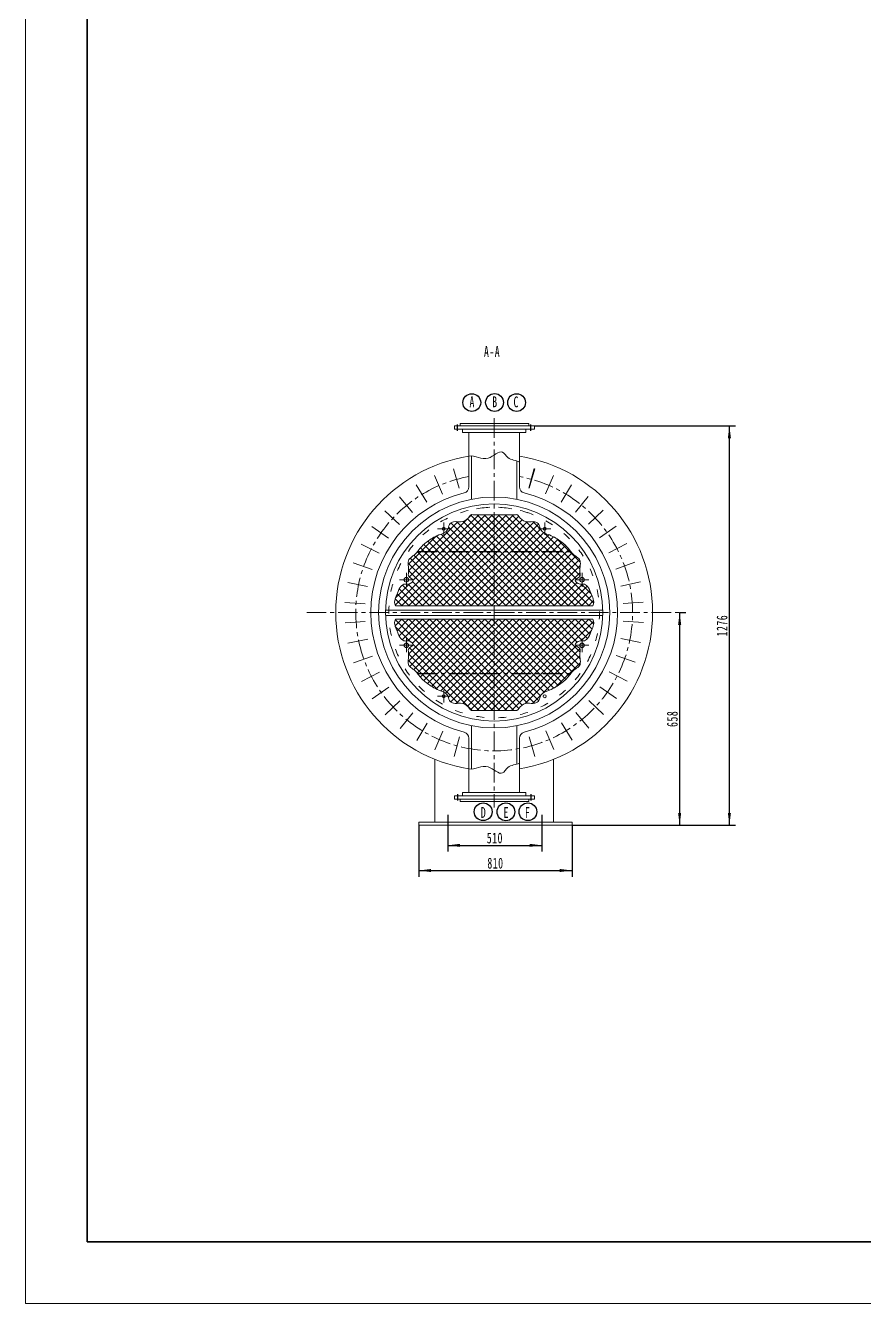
# Model space of a CAD drawing. Header units: millimetres. Extents: x -1189 to 1189, y -841 to 841.
# Drawn here: x -1189 to -645, y -841 to -12 of the extents above; entities that cross this region are included whole.
import ezdxf

# ---------------------------------------------------------------- set-up
doc = ezdxf.new("R2010")
doc.units = ezdxf.units.MM
doc.header["$PDSIZE"] = -5
doc.linetypes.add('CENTERX2', pattern=[20.32, 12.7, -2.54, 2.54, -2.54])
doc.linetypes.add('点画线', pattern=[18, 12, -2, 2, -2])
doc.layers.get('0').update_dxf_attribs({"lineweight": 35})
for name, color, linetype, lineweight in [('10', 7, 'Continuous', 18), ('中心线层', 1, '点画线', 18), ('剖面线层', 4, 'Continuous', 18), ('尺寸线层', 3, 'Continuous', 18), ('粗实线层', 7, 'Continuous', 35), ('细实线层', 7, 'Continuous', 18)]:
    doc.layers.add(name, color=color, linetype=linetype, lineweight=lineweight)
doc.styles.add('标准', font='', dxfattribs={"width": 0.667})
doc.styles.get('标准').set_extended_font_data('宋体')
doc.dimstyles.new('GB_尺寸', dxfattribs={"dimscale": 2, "dimtxt": 3.5, "dimasz": 4, "dimexe": 2, "dimexo": 0, "dimtad": 1, "dimdsep": 46, "dimtxsty": '标准', "dimblk": '_CAXARROW', "dimcen": 0, "dimdle": 6, "dimazin": 2, "dimtfac": 0.707107, "dimtdec": 3, "dimtmove": 2, "dimatfit": 3, "dimfxl": 1, "dimfrac": 2, "dimtolj": 1, "dimtzin": 0, "dimarcsym": 1})

# ---------------------------------------------------------------- blocks, each defined once
blk = doc.blocks.new('$CAXA_FRAME_13B17AC1$')
at = {"layer": '粗实线层'}
for p, q in [((-574.5, 400.5), (-574.5, -400.5)), ((-574.5, -400.5), (574.5, -400.5))]:
    blk.add_line(p, q, dxfattribs=at)
at = {"layer": '细实线层'}
for p, q in [((-594.5, 420.5), (-594.5, -420.5)), ((-594.5, -420.5), (594.5, -420.5))]:
    blk.add_line(p, q, dxfattribs=at)
blk = doc.blocks.new('*X48')
at = {"layer": '尺寸线层', "linetype": 'Continuous', "lineweight": 25}
for points in [[(-915.34, -543.99), (-907.34, -542.99), (-907.34, -544.99)], [(-854.39, -543.99), (-862.39, -542.99), (-862.39, -544.99)]]:
    blk.add_hatch(color=0, dxfattribs=at).paths.add_polyline_path(points, flags=0)
at = {"layer": '尺寸线层', "color": 0, "linetype": 'Continuous', "lineweight": 25}
for p, q in [((-915.34, -524.26), (-915.34, -547.99)), ((-854.39, -524.26), (-854.39, -547.99)), ((-915.34, -543.99), (-854.39, -543.99))]:
    blk.add_line(p, q, dxfattribs=at)
at = {"layer": '尺寸线层', "color": 0, "lineweight": 25, "insert": (-884.86, -539.26), "char_height": 7, "width": 19.9072, "attachment_point": 5, "line_spacing_factor": 1.15057, "style": '标准'}
blk.add_mtext('\\T1.1;510', dxfattribs=at)
blk = doc.blocks.new('_CAXARROW')
blk.add_hatch(color=0).paths.add_polyline_path([(0, 0), (-1, 0.125), (-1, -0.125)], flags=0)
blk = doc.blocks.new('*X49')
at = {"layer": '尺寸线层', "linetype": 'Continuous', "lineweight": 25}
for points in [[(-934.15, -560.29), (-926.15, -559.29), (-926.15, -561.29)], [(-834.79, -560.29), (-842.79, -559.29), (-842.79, -561.29)]]:
    blk.add_hatch(color=0, dxfattribs=at).paths.add_polyline_path(points, flags=0)
at = {"layer": '尺寸线层', "color": 0, "linetype": 'Continuous', "lineweight": 25}
for p, q in [((-934.15, -530.93), (-934.15, -564.29)), ((-834.79, -530.93), (-834.79, -564.29)), ((-934.15, -560.29), (-834.79, -560.29))]:
    blk.add_line(p, q, dxfattribs=at)
at = {"layer": '尺寸线层', "color": 0, "lineweight": 25, "insert": (-884.47, -555.56), "char_height": 7, "width": 20.1158, "attachment_point": 5, "line_spacing_factor": 1.15057, "style": '标准'}
blk.add_mtext('\\T1.1;810', dxfattribs=at)
blk = doc.blocks.new('*X50')
at = {"layer": '尺寸线层', "linetype": 'Continuous', "lineweight": 25}
for points in [[(-765.1, -393.02), (-764.1, -401.02), (-766.1, -401.02)], [(-765.1, -530.93), (-764.1, -522.93), (-766.1, -522.93)]]:
    blk.add_hatch(color=0, dxfattribs=at).paths.add_polyline_path(points, flags=0)
at = {"layer": '尺寸线层', "color": 0, "linetype": 'Continuous', "lineweight": 25}
for p, q in [((-765.12, -393.02), (-761.1, -393.02)), ((-765.1, -393.02), (-765.1, -530.93)), ((-834.79, -530.93), (-761.1, -530.93))]:
    blk.add_line(p, q, dxfattribs=at)
at = {"layer": '尺寸线层', "color": 0, "lineweight": 25, "insert": (-769.81, -461.97), "char_height": 7, "width": 19.9593, "attachment_point": 5, "rotation": 90, "line_spacing_factor": 1.15057, "style": '标准'}
blk.add_mtext('\\T1.1;658', dxfattribs=at)
blk = doc.blocks.new('*X51')
at = {"layer": '尺寸线层', "linetype": 'Continuous', "lineweight": 25}
for points in [[(-732.85, -272.06), (-733.85, -280.06), (-731.85, -280.06)], [(-732.85, -530.93), (-733.85, -522.93), (-731.85, -522.93)]]:
    blk.add_hatch(color=0, dxfattribs=at).paths.add_polyline_path(points, flags=0)
at = {"layer": '尺寸线层', "color": 0, "linetype": 'Continuous', "lineweight": 25}
for p, q in [((-859.19, -272.06), (-728.85, -272.06)), ((-732.85, -530.93), (-732.85, -272.06)), ((-834.79, -530.93), (-728.85, -530.93))]:
    blk.add_line(p, q, dxfattribs=at)
at = {"layer": '尺寸线层', "color": 0, "lineweight": 25, "insert": (-737.58, -401.49), "char_height": 7, "width": 26.522, "attachment_point": 5, "rotation": 90, "line_spacing_factor": 1.15057, "style": '标准'}
blk.add_mtext('\\T1.1;1276', dxfattribs=at)

msp = doc.modelspace()

# ---------------------------------------------------------------- hatches: boundary and pattern name
at = {"layer": '剖面线层', "lineweight": 25}
h = msp.add_hatch(dxfattribs=at)
h.set_pattern_fill('ANSI37', color=256, style=0)
edge = h.paths.add_edge_path(flags=0)
edge.add_spline(control_points=[(-949.331, -388.631), (-950.659, -385.43), (-948.118, -381.684), (-946.572, -376.327), (-943.348, -374.218), (-940.42, -375.034), (-935.741, -371.556), (-941.412, -370.303), (-940.888, -367.611), (-940.803, -366.486), (-940.791, -365.921)], knot_values=[0, 0, 0, 0, 8.6590903, 13.5815257, 16.8255038, 18.9473443, 23.0400827, 27.2298174, 28.9319785, 30.6858365, 30.6858365, 30.6858365, 30.6858365], weights=[1, 1, 1, 1, 1, 1, 1, 1, 1, 1, 1], degree=3, periodic=0)
edge.add_spline(control_points=[(-940.791, -365.921), (-940.772, -365.051), (-940.909, -362.937), (-941.77, -357.934), (-936.863, -356.168), (-935.208, -353.905), (-934.95, -353.526)], knot_values=[0, 0, 0, 0, 2.6652344, 6.5882568, 13.6553549, 15.0442995, 15.0442995, 15.0442995, 15.0442995], weights=[1, 1, 1, 1, 1, 1, 1], degree=3, periodic=0)
edge.add_line((-934.95, -353.526), (-885.296, -353.526))
edge.add_line((-885.296, -353.526), (-885.296, -388.631))
edge.add_line((-885.296, -388.631), (-949.331, -388.631))
edge = h.paths.add_edge_path(flags=0)
edge.add_spline(control_points=[(-934.95, -353.526), (-934.682, -353.133), (-933.725, -351.618), (-930.667, -348.467), (-926.446, -345.385), (-923.189, -343.621), (-922.012, -343.102)], knot_values=[0, 0, 0, 0, 1.4275756, 5.388524, 13.054364, 16.8233978, 16.8233978, 16.8233978, 16.8233978], weights=[1, 1, 1, 1, 1, 1, 1], degree=3, periodic=0)
edge.add_spline(control_points=[(-922.012, -343.102), (-921.721, -342.973), (-919.368, -341.986), (-915.107, -340.864), (-914.899, -335.789), (-911.169, -333.583), (-906.741, -334.811), (-902.046, -332.702), (-900.608, -329.112), (-899.01, -329.571)], knot_values=[0, 0, 0, 0, 0.9491584, 7.5140897, 11.2967346, 14.5263285, 19.1851697, 24.7004422, 28.906712, 28.906712, 28.906712, 28.906712], weights=[1, 1, 1, 1, 1, 1, 1, 1, 1, 1], degree=3, periodic=0)
edge.add_line((-899.01, -329.571), (-885.296, -329.571))
edge.add_line((-885.296, -329.571), (-885.296, -353.526))
edge.add_line((-885.296, -353.526), (-934.95, -353.526))
edge = h.paths.add_edge_path(flags=0)
edge.add_line((-885.296, -353.526), (-885.296, -343.727))
edge.add_line((-885.296, -343.727), (-885.296, -329.571))
edge.add_line((-885.296, -329.571), (-871.581, -329.571))
edge.add_spline(control_points=[(-871.581, -329.571), (-869.984, -329.112), (-868.545, -332.702), (-863.85, -334.811), (-859.422, -333.583), (-855.693, -335.789), (-855.485, -340.864), (-849.776, -342.367), (-844.401, -345.198), (-839.924, -348.467), (-836.866, -351.618), (-835.91, -353.133), (-835.642, -353.526)], knot_values=[0, 0, 0, 0, 4.1781028, 9.6564427, 14.2840863, 17.4920534, 21.2493681, 27.7703378, 32.5255409, 40.2795849, 44.2861085, 45.7301099, 45.7301099, 45.7301099, 45.7301099], weights=[1, 1, 1, 1, 1, 1, 1, 1, 1, 1, 1, 1, 1], degree=3, periodic=0)
edge.add_line((-835.642, -353.526), (-885.296, -353.526))
edge = h.paths.add_edge_path(flags=0)
edge.add_line((-885.296, -388.631), (-885.296, -375.925))
edge.add_line((-885.296, -375.925), (-885.296, -353.526))
edge.add_line((-885.296, -353.526), (-835.642, -353.526))
edge.add_spline(control_points=[(-835.642, -353.526), (-835.383, -353.905), (-833.728, -356.168), (-828.821, -357.934), (-829.791, -363.57), (-829.888, -366.658), (-829.179, -370.303), (-834.851, -371.556), (-830.171, -375.034), (-827.244, -374.218), (-824.02, -376.327), (-822.473, -381.684), (-819.932, -385.43), (-821.26, -388.631)], knot_values=[0, 0, 0, 0, 1.4025244, 8.5387183, 12.5000966, 16.9368403, 18.6308422, 22.8004938, 26.8736141, 28.9852837, 32.2137121, 37.1125522, 45.730136, 45.730136, 45.730136, 45.730136], weights=[1, 1, 1, 1, 1, 1, 1, 1, 1, 1, 1, 1, 1, 1], degree=3, periodic=0)
edge.add_line((-821.26, -388.631), (-885.296, -388.631))
edge = h.paths.add_edge_path(flags=0)
edge.add_line((-885.296, -432.515), (-885.296, -421.251))
edge.add_line((-885.296, -421.251), (-885.296, -397.411))
edge.add_line((-885.296, -397.411), (-821.26, -397.411))
edge.add_spline(control_points=[(-821.26, -397.411), (-819.932, -400.612), (-822.473, -404.357), (-824.02, -409.715), (-827.244, -411.823), (-830.171, -411.008), (-834.851, -414.485), (-829.179, -415.738), (-829.888, -419.383), (-829.791, -422.471), (-828.821, -428.108), (-833.728, -429.873), (-835.383, -432.136), (-835.642, -432.515)], knot_values=[0, 0, 0, 0, 8.6175837, 13.5164239, 16.7448523, 18.8565219, 22.9296422, 27.0992937, 28.7932957, 33.2300393, 37.1914176, 44.3276116, 45.730136, 45.730136, 45.730136, 45.730136], weights=[1, 1, 1, 1, 1, 1, 1, 1, 1, 1, 1, 1, 1, 1], degree=3, periodic=0)
edge.add_line((-835.642, -432.515), (-885.296, -432.515))
edge = h.paths.add_edge_path(flags=0)
edge.add_spline(control_points=[(-934.95, -432.515), (-935.208, -432.136), (-936.863, -429.873), (-941.77, -428.108), (-940.8, -422.471), (-940.703, -419.383), (-941.376, -415.922), (-938.629, -415.14), (-938.019, -414.374)], knot_values=[0, 0, 0, 0, 1.4009052, 8.5288603, 12.4856651, 16.9172865, 18.6093327, 22.2554231, 22.2554231, 22.2554231, 22.2554231], weights=[1, 1, 1, 1, 1, 1, 1, 1, 1], degree=3, periodic=0)
edge.add_spline(control_points=[(-938.019, -414.374), (-937.932, -414.265), (-937.39, -413.259), (-940.42, -411.008), (-943.348, -411.823), (-946.572, -409.715), (-948.118, -404.357), (-950.659, -400.612), (-949.331, -397.411)], knot_values=[0, 0, 0, 0, 0.5199166, 4.5975051, 6.7114912, 9.9434613, 14.8476755, 23.4747128, 23.4747128, 23.4747128, 23.4747128], weights=[1, 1, 1, 1, 1, 1, 1, 1, 1], degree=3, periodic=0)
edge.add_line((-949.331, -397.411), (-885.296, -397.411))
edge.add_line((-885.296, -397.411), (-885.296, -432.515))
edge.add_line((-885.296, -432.515), (-934.95, -432.515))
edge = h.paths.add_edge_path(flags=0)
edge.add_spline(control_points=[(-899.01, -456.47), (-900.608, -456.929), (-902.046, -453.339), (-906.741, -451.231), (-911.169, -452.459), (-914.899, -450.252), (-915.019, -447.31), (-915.845, -446.146), (-916.02, -445.947)], knot_values=[0, 0, 0, 0, 4.1853296, 9.6731453, 14.3087932, 17.5223091, 21.2861228, 22.1433667, 22.1433667, 22.1433667, 22.1433667], weights=[1, 1, 1, 1, 1, 1, 1, 1, 1], degree=3, periodic=0)
edge.add_spline(control_points=[(-916.02, -445.947), (-917.177, -444.628), (-921.057, -443.547), (-926.19, -440.843), (-930.667, -437.575), (-933.725, -434.424), (-934.682, -432.909), (-934.95, -432.515)], knot_values=[0, 0, 0, 0, 5.6560374, 10.4035447, 18.1450394, 22.1450788, 23.5867432, 23.5867432, 23.5867432, 23.5867432], weights=[1, 1, 1, 1, 1, 1, 1, 1], degree=3, periodic=0)
edge.add_line((-934.95, -432.515), (-885.296, -432.515))
edge.add_line((-885.296, -432.515), (-885.296, -456.47))
edge.add_line((-885.296, -456.47), (-899.01, -456.47))
edge = h.paths.add_edge_path(flags=0)
edge.add_line((-885.296, -456.47), (-885.296, -440.945))
edge.add_line((-885.296, -440.945), (-885.296, -432.515))
edge.add_line((-885.296, -432.515), (-835.642, -432.515))
edge.add_spline(control_points=[(-835.642, -432.515), (-835.91, -432.909), (-836.866, -434.424), (-839.924, -437.575), (-844.401, -440.843), (-849.776, -443.674), (-855.485, -445.178), (-855.693, -450.252), (-859.422, -452.459), (-863.85, -451.231), (-868.545, -453.339), (-869.984, -456.929), (-871.581, -456.47)], knot_values=[0, 0, 0, 0, 1.4440014, 5.450525, 13.204569, 17.9597721, 24.4807418, 28.2380565, 31.4460236, 36.0736672, 41.5520071, 45.7301099, 45.7301099, 45.7301099, 45.7301099], weights=[1, 1, 1, 1, 1, 1, 1, 1, 1, 1, 1, 1, 1], degree=3, periodic=0)
edge.add_line((-871.581, -456.47), (-885.296, -456.47))

# ---------------------------------------------------------------- linework, layer by layer
at = {"layer": '10'}
for p, q in [((-911.003, -274.127), (-911.003, -272.062)), ((-911.003, -272.062), (-859.194, -272.062)), ((-907.388, -272.062), (-862.918, -272.062)), ((-859.194, -274.127), (-859.194, -272.062)), ((-911.003, -274.127), (-859.194, -274.127)), ((-918.808, -316.252), (-924.066, -304.21)), ((-908.043, -312.404), (-911.611, -299.758)), ((-862.844, -312.321), (-859.322, -299.662)), ((-852.065, -316.13), (-846.852, -304.068)), ((-928.95, -321.531), (-935.798, -310.316)), ((-841.904, -321.371), (-835.098, -310.131)), ((-938.278, -328.141), (-946.589, -317.963)), ((-832.552, -327.947), (-824.278, -317.739)), ((-946.619, -335.959), (-956.238, -327.008)), ((-824.183, -335.735), (-814.596, -326.748)), ((-953.817, -344.841), (-964.566, -337.283)), ((-816.951, -344.59), (-806.23, -336.993)), ((-959.74, -354.62), (-971.417, -348.596)), ((-810.993, -354.347), (-799.338, -348.281)), ((-964.275, -365.115), (-976.664, -360.737)), ((-806.419, -364.825), (-794.046, -360.402)), ((-967.339, -376.129), (-980.209, -373.479)), ((-803.315, -375.828), (-790.454, -373.131)), ((-968.875, -387.458), (-981.986, -386.585)), ((-801.737, -387.151), (-788.629, -386.23)), ((-955.681, -391.404), (-814.91, -391.404)), ((-955.676, -394.85), (-814.916, -394.85)), ((-968.854, -398.89), (-981.962, -399.811)), ((-801.716, -398.584), (-788.605, -399.456)), ((-967.277, -410.214), (-980.137, -412.911)), ((-803.252, -409.913), (-790.382, -412.562)), ((-964.172, -421.217), (-976.545, -425.64)), ((-806.316, -420.927), (-793.927, -425.304)), ((-959.598, -431.694), (-971.254, -437.761)), ((-810.852, -431.421), (-799.174, -437.445)), ((-953.64, -441.452), (-964.361, -449.049)), ((-816.774, -441.2), (-806.025, -448.758)), ((-946.409, -450.307), (-955.995, -459.293)), ((-823.973, -450.082), (-814.353, -459.033)), ((-938.039, -458.095), (-946.313, -468.303)), ((-832.314, -457.901), (-824.003, -468.078)), ((-928.687, -464.671), (-935.494, -475.91)), ((-918.526, -469.912), (-923.739, -481.973)), ((-900.06, -494.508), (-900.06, -466.417)), ((-851.783, -469.789), (-846.526, -481.832)), ((-841.642, -464.511), (-834.794, -475.725)), ((-907.747, -473.72), (-911.269, -486.38)), ((-901.723, -474.478), (-901.723, -509.751)), ((-862.548, -473.637), (-858.98, -486.284)), ((-923.739, -526.948), (-923.739, -488.221)), ((-911.003, -511.914), (-859.194, -511.914)), ((-911.003, -511.914), (-911.003, -513.98)), ((-905.744, -509.751), (-864.848, -509.751)), ((-905.744, -509.751), (-905.744, -511.914)), ((-905.744, -511.914), (-864.848, -511.914)), ((-864.848, -509.751), (-864.848, -511.914)), ((-859.194, -511.914), (-859.194, -513.98)), ((-911.003, -513.98), (-859.194, -513.98)), ((-907.388, -513.98), (-862.918, -513.98)), ((-907.388, -513.98), (-907.388, -515.628)), ((-907.388, -515.628), (-862.918, -515.628)), ((-862.918, -513.98), (-862.918, -515.628)), ((-934.154, -528.927), (-834.794, -528.927)), ((-934.154, -528.927), (-934.154, -530.927)), ((-923.739, -526.948), (-923.739, -528.927)), ((-846.852, -526.948), (-846.852, -528.927)), ((-834.794, -528.927), (-834.794, -530.927)), ((-934.154, -530.927), (-834.794, -530.927))]:
    msp.add_line(p, q, dxfattribs=at)
at = {"layer": '10', "color": 7, "linetype": 'Continuous', "lineweight": 18}
for p, q in [((-907.388, -270.413), (-862.918, -270.413)), ((-907.388, -272.062), (-907.388, -270.413)), ((-907.388, -272.062), (-862.918, -272.062)), ((-862.918, -272.062), (-862.918, -270.413)), ((-859.194, -274.127), (-859.194, -272.062)), ((-905.744, -274.127), (-864.848, -274.127)), ((-905.744, -276.29), (-905.744, -274.127)), ((-905.744, -276.29), (-864.848, -276.29)), ((-901.723, -311.564), (-901.723, -276.29)), ((-868.868, -311.564), (-868.868, -276.29)), ((-864.848, -276.29), (-864.848, -274.127)), ((-900.06, -291.533), (-900.06, -319.625)), ((-870.532, -294.755), (-870.532, -319.625)), ((-862.548, -312.404), (-858.98, -299.758)), ((-899.01, -329.571), (-871.581, -329.571)), ((-949.331, -388.631), (-821.26, -388.631)), ((-949.331, -397.411), (-821.26, -397.411)), ((-899.01, -456.47), (-871.581, -456.47)), ((-870.532, -491.286), (-870.532, -466.417)), ((-868.868, -474.478), (-868.868, -509.751)), ((-846.852, -526.948), (-846.852, -488.221))]:
    msp.add_line(p, q, dxfattribs=at)
at = {"layer": '10'}
for centre, radius in [((-885.296, -393.021), 74.866), ((-885.296, -393.021), 70.404), ((-918.025, -338.712), 0.957), ((-942.222, -371.763), 1.499)]:
    msp.add_circle(centre, radius, dxfattribs=at)
at = {"layer": '10', "color": 7, "linetype": 'Continuous', "lineweight": 18}
for centre, radius in [((-852.566, -338.712), 0.957), ((-828.37, -371.763), 1.499), ((-942.222, -414.279), 1.499), ((-828.37, -414.279), 1.499), ((-918.025, -447.33), 0.957), ((-852.566, -447.33), 0.957)]:
    msp.add_circle(centre, radius, dxfattribs=at)
at = {"layer": '10'}
for centre, radius, start, end in [((-885.296, -393.021), 102.67, 99.207011, 260.792989), ((-885.296, -393.021), 102.67, 279.207011, 80.792989), ((-885.296, -393.021), 89.71, 90, 90.105146), ((-885.296, -393.021), 79.979, 104.078022, 255.921978), ((-885.296, -393.021), 79.979, 284.078022, 75.921978), ((-885.296, -393.021), 68.283, 104.313746, 108.562295), ((-885.296, -393.021), 68.283, 92.313746, 96.562295), ((-885.296, -393.021), 68.283, 80.313746, 84.562295), ((-885.296, -393.021), 68.283, 68.313746, 72.562295), ((-885.296, -393.021), 68.283, 128.313746, 132.562295), ((-885.296, -393.021), 68.283, 116.313746, 120.562295), ((-885.296, -393.021), 68.283, 56.313746, 60.562295), ((-885.296, -393.021), 68.283, 44.313746, 48.562295), ((-885.296, -393.021), 68.283, 140.313746, 144.562295), ((-885.296, -393.021), 68.283, 32.313746, 36.562295), ((-885.296, -393.021), 68.283, 152.313746, 156.562295), ((-885.296, -393.021), 68.283, 20.313746, 24.562295), ((-885.296, -393.021), 68.283, 164.313746, 168.562295), ((-885.296, -393.021), 68.283, 8.313746, 12.562295), ((-885.296, -393.021), 68.283, 176.313746, 180.562295), ((-885.296, -393.021), 68.283, 356.313746, 0.562295), ((-885.296, -393.021), 68.283, 188.313746, 192.562295), ((-885.296, -393.021), 68.283, 344.313746, 348.562295), ((-885.296, -393.021), 68.283, 200.313746, 204.562295), ((-885.296, -393.021), 68.283, 332.313746, 336.562295), ((-885.296, -393.021), 68.283, 212.313746, 216.562295), ((-885.296, -393.021), 68.283, 320.313746, 324.562295), ((-885.296, -393.021), 68.283, 224.313746, 228.562295), ((-885.296, -393.021), 68.283, 308.313746, 312.562295), ((-885.296, -393.021), 68.283, 236.313746, 240.562295), ((-885.296, -393.021), 68.283, 296.313746, 300.562295), ((-885.296, -393.021), 68.283, 248.313746, 252.562295), ((-885.296, -393.021), 68.283, 260.313746, 264.562295), ((-885.296, -393.021), 68.283, 272.313746, 276.562295), ((-885.296, -393.021), 68.283, 284.313746, 288.562295), ((-905.723, -474.478), 4, 0, 75.921978), ((-864.868, -474.478), 4, 104.078022, 180)]:
    msp.add_arc(centre, radius, start, end, dxfattribs=at)
at = {"layer": '10', "linetype": 'CENTERX2'}
msp.add_arc((-885.296, -393.021), 89.71, 100.551314, 79.448686, dxfattribs=at)
at = {"layer": '10', "color": 7, "linetype": 'Continuous', "lineweight": 18}
for centre, radius, start, end in [((-905.723, -311.564), 4, 284.078022, 360), ((-864.868, -311.564), 4, 180, 255.921978), ((-885.296, -393.021), 68.283, 95.437705, 99.686254), ((-885.296, -393.021), 68.283, 83.437705, 87.686254), ((-885.296, -393.021), 68.283, 71.437705, 75.686254)]:
    msp.add_arc(centre, radius, start, end, dxfattribs=at)
for points, knots in [([(-901.723, -291.674), (-897.548, -290.806), (-890.098, -296.954), (-880.66, -285.818), (-876.092, -294.375), (-871.22, -294.163), (-868.868, -295.439)], [0, 0, 0, 0, 12.6332985, 22.7647285, 27.7570464, 35.8280366, 35.8280366, 35.8280366, 35.8280366]), ([(-821.26, -388.631), (-819.932, -385.43), (-822.473, -381.684), (-824.02, -376.327), (-827.244, -374.218), (-830.171, -375.034), (-834.851, -371.556), (-829.179, -370.303), (-829.888, -366.658), (-829.791, -363.57), (-828.821, -357.934), (-834.299, -355.963), (-836.543, -351.95), (-839.924, -348.467), (-844.401, -345.198), (-849.776, -342.367), (-855.485, -340.864), (-855.693, -335.789), (-859.422, -333.583), (-863.85, -334.811), (-868.545, -332.702), (-869.984, -329.112), (-871.581, -329.571)], [0, 0, 0, 0, 8.5262672, 13.3731966, 16.5674149, 18.6567081, 22.6866674, 26.8121352, 28.4881865, 32.8779161, 36.7973175, 43.8578925, 46.6842551, 50.6760696, 58.4016464, 63.1393919, 69.6364214, 73.379942, 76.5761318, 81.1867861, 86.6450135, 90.8077773, 90.8077773, 90.8077773, 90.8077773]), ([(-949.331, -397.411), (-950.659, -400.612), (-948.118, -404.357), (-946.572, -409.715), (-943.348, -411.823), (-940.42, -411.008), (-935.741, -414.485), (-941.412, -415.738), (-940.703, -419.383), (-940.8, -422.471), (-941.77, -428.108), (-936.292, -430.079), (-934.048, -434.092), (-930.667, -437.575), (-926.19, -440.843), (-920.815, -443.674), (-915.107, -445.178), (-914.899, -450.252), (-911.169, -452.459), (-906.741, -451.231), (-902.046, -453.339), (-900.608, -456.929), (-899.01, -456.47)], [0, 0, 0, 0, 8.5262672, 13.3731966, 16.5674149, 18.6567081, 22.6866674, 26.8121352, 28.4881865, 32.8779161, 36.7973175, 43.8578925, 46.6842551, 50.6760696, 58.4016464, 63.1393919, 69.6364214, 73.379942, 76.5761318, 81.1867861, 86.6450135, 90.8077773, 90.8077773, 90.8077773, 90.8077773]), ([(-821.26, -397.411), (-819.932, -400.612), (-822.473, -404.357), (-824.02, -409.715), (-827.244, -411.823), (-830.171, -411.008), (-834.851, -414.485), (-829.179, -415.738), (-829.888, -419.383), (-829.791, -422.471), (-828.821, -428.108), (-834.299, -430.079), (-836.543, -434.092), (-839.924, -437.575), (-844.401, -440.843), (-849.776, -443.674), (-855.485, -445.178), (-855.693, -450.252), (-859.422, -452.459), (-863.85, -451.231), (-868.545, -453.339), (-869.984, -456.929), (-871.581, -456.47)], [0, 0, 0, 0, 8.5262672, 13.3731966, 16.5674149, 18.6567081, 22.6866674, 26.8121352, 28.4881865, 32.8779161, 36.7973175, 43.8578925, 46.6842551, 50.6760696, 58.4016464, 63.1393919, 69.6364214, 73.379942, 76.5761318, 81.1867861, 86.6450135, 90.8077773, 90.8077773, 90.8077773, 90.8077773])]:
    msp.add_open_spline(points, degree=3, knots=knots, dxfattribs=at)
at = {"layer": '10'}
for points, knots in [([(-949.331, -388.631), (-950.659, -385.43), (-948.118, -381.684), (-946.572, -376.327), (-943.348, -374.218), (-940.42, -375.034), (-935.741, -371.556), (-941.412, -370.303), (-940.703, -366.658), (-940.8, -363.57), (-941.77, -357.934), (-936.292, -355.963), (-934.048, -351.95), (-930.667, -348.467), (-926.19, -345.198), (-920.815, -342.367), (-915.107, -340.864), (-914.899, -335.789), (-911.169, -333.583), (-906.741, -334.811), (-902.046, -332.702), (-900.608, -329.112), (-899.01, -329.571)], [0, 0, 0, 0, 8.5262672, 13.3731966, 16.5674149, 18.6567081, 22.6866674, 26.8121352, 28.4881865, 32.8779161, 36.7973175, 43.8578925, 46.6842551, 50.6760696, 58.4016464, 63.1393919, 69.6364214, 73.379942, 76.5761318, 81.1867861, 86.6450135, 90.8077773, 90.8077773, 90.8077773, 90.8077773]), ([(-901.723, -494.368), (-897.548, -495.236), (-890.098, -489.088), (-880.66, -500.223), (-876.092, -491.667), (-871.22, -491.879), (-868.868, -490.603)], [0, 0, 0, 0, 12.6332985, 22.7647285, 27.7570464, 35.8280366, 35.8280366, 35.8280366, 35.8280366])]:
    msp.add_open_spline(points, degree=3, knots=knots, dxfattribs=at)
for p in [(-885.296, -329.571), (-885.296, -388.631), (-885.296, -393.021), (-885.296, -393.021)]:
    msp.add_point(p, dxfattribs=at)
at = {"layer": '中心线层'}
for p, q in [((-921.982, -338.712), (-914.069, -338.712)), ((-918.025, -342.669), (-918.025, -334.755)), ((-856.523, -338.712), (-848.609, -338.712)), ((-852.566, -342.669), (-852.566, -334.755)), ((-946.721, -371.763), (-937.722, -371.763)), ((-942.222, -376.262), (-942.222, -367.263)), ((-832.869, -371.763), (-823.87, -371.763)), ((-828.37, -376.262), (-828.37, -367.263)), ((-946.721, -414.279), (-937.722, -414.279)), ((-942.222, -418.778), (-942.222, -409.78)), ((-832.869, -414.279), (-823.87, -414.279)), ((-828.37, -418.778), (-828.37, -409.78)), ((-921.982, -447.33), (-914.069, -447.33)), ((-918.025, -451.286), (-918.025, -443.373))]:
    msp.add_line(p, q, dxfattribs=at)
at = {"layer": '粗实线层', "linetype": 'CENTERX2', "lineweight": 25}
for p, q in [((-909.147, -275.319), (-909.147, -271.074)), ((-861.444, -275.319), (-861.444, -271.074)), ((-934.95, -353.526), (-835.642, -353.526)), ((-934.95, -432.515), (-835.642, -432.515)), ((-909.147, -510.723), (-909.147, -514.968)), ((-861.444, -510.723), (-861.444, -514.968))]:
    msp.add_line(p, q, dxfattribs=at)
at = {"layer": '粗实线层', "color": 1, "linetype": 'CENTERX2', "lineweight": 18}
for p, q in [((-885.296, -267.047), (-885.296, -519.412)), ((-1006.817, -393.021), (-765.121, -393.021))]:
    msp.add_line(p, q, dxfattribs=at)
at = {"layer": '粗实线层', "lineweight": 25}
for centre in [(-899.803, -256.879), (-885.056, -256.836), (-870.788, -256.879), (-892.434, -522.206), (-877.687, -522.249), (-863.42, -522.206)]:
    msp.add_circle(centre, 5.757, dxfattribs=at)

# ---------------------------------------------------------------- block references
at = {"layer": '粗实线层', "xscale": 2, "yscale": 2, "zscale": 2}
msp.add_blockref('$CAXA_FRAME_13B17AC1$', (0, 0), dxfattribs=at)

# ---------------------------------------------------------------- texts
at = {"layer": '尺寸线层', "linetype": 'CENTERX2', "lineweight": 25, "char_height": 7, "line_spacing_factor": 1.15057, "style": '标准'}
for s, insert, width, attachment_point in [('\\T1.1;A-A', (-891.916, -220.262), 103.15731, 1), ('\\T1.1;A', (-901.311, -252.937), 25.42463, 1), ('\\T1.1;B', (-886.564, -252.894), 25.42463, 1), ('\\T1.1;C', (-869.281, -252.937), 25.42463, 3), ('\\T1.1;D', (-893.942, -526.147), 25.42463, 7), ('\\T1.1;E', (-879.195, -526.191), 25.42463, 7), ('\\T1.1;F', (-861.912, -526.147), 25.42463, 9)]:
    msp.add_mtext(s, dxfattribs=dict(at, insert=insert, width=width, attachment_point=attachment_point))

# ---------------------------------------------------------------- dimensions: what is measured, and where the dimension line sits
at = {"layer": '尺寸线层', "lineweight": 25}
for base, p1, p2, angle, text, picture, middle in [((-732.849, -272.062), (-834.794, -530.927), (-859.194, -272.062), 90, '1276', '*X51', (-737.58, -401.495)), ((-765.095, -530.927), (-765.121, -393.021), (-834.794, -530.927), 270, '658', '*X50', (-769.806, -461.974))]:
    dim = msp.add_linear_dim(base=base, p1=p1, p2=p2, angle=angle, text=text, dimstyle='GB_尺寸', override={"dimsah": 1, "dimtfill": 1, "dimtzin": 0}, dxfattribs=at)
    dim.commit()
    dim.dimension.update_dxf_attribs({"geometry": picture, "text_midpoint": middle})
for base, p1, p2, text, picture, middle in [((-854.391, -543.99), (-915.336, -524.262), (-854.391, -524.262), '510', '*X48', (-884.864, -539.26)), ((-834.794, -560.292), (-934.154, -530.927), (-834.794, -530.927), '810', '*X49', (-884.474, -555.561))]:
    dim = msp.add_linear_dim(base=base, p1=p1, p2=p2, text=text, dimstyle='GB_尺寸', override={"dimsah": 1, "dimtfill": 1, "dimtzin": 0}, dxfattribs=at)
    dim.commit()
    dim.dimension.update_dxf_attribs({"geometry": picture, "text_midpoint": middle})

doc.saveas('drawing.dxf')
